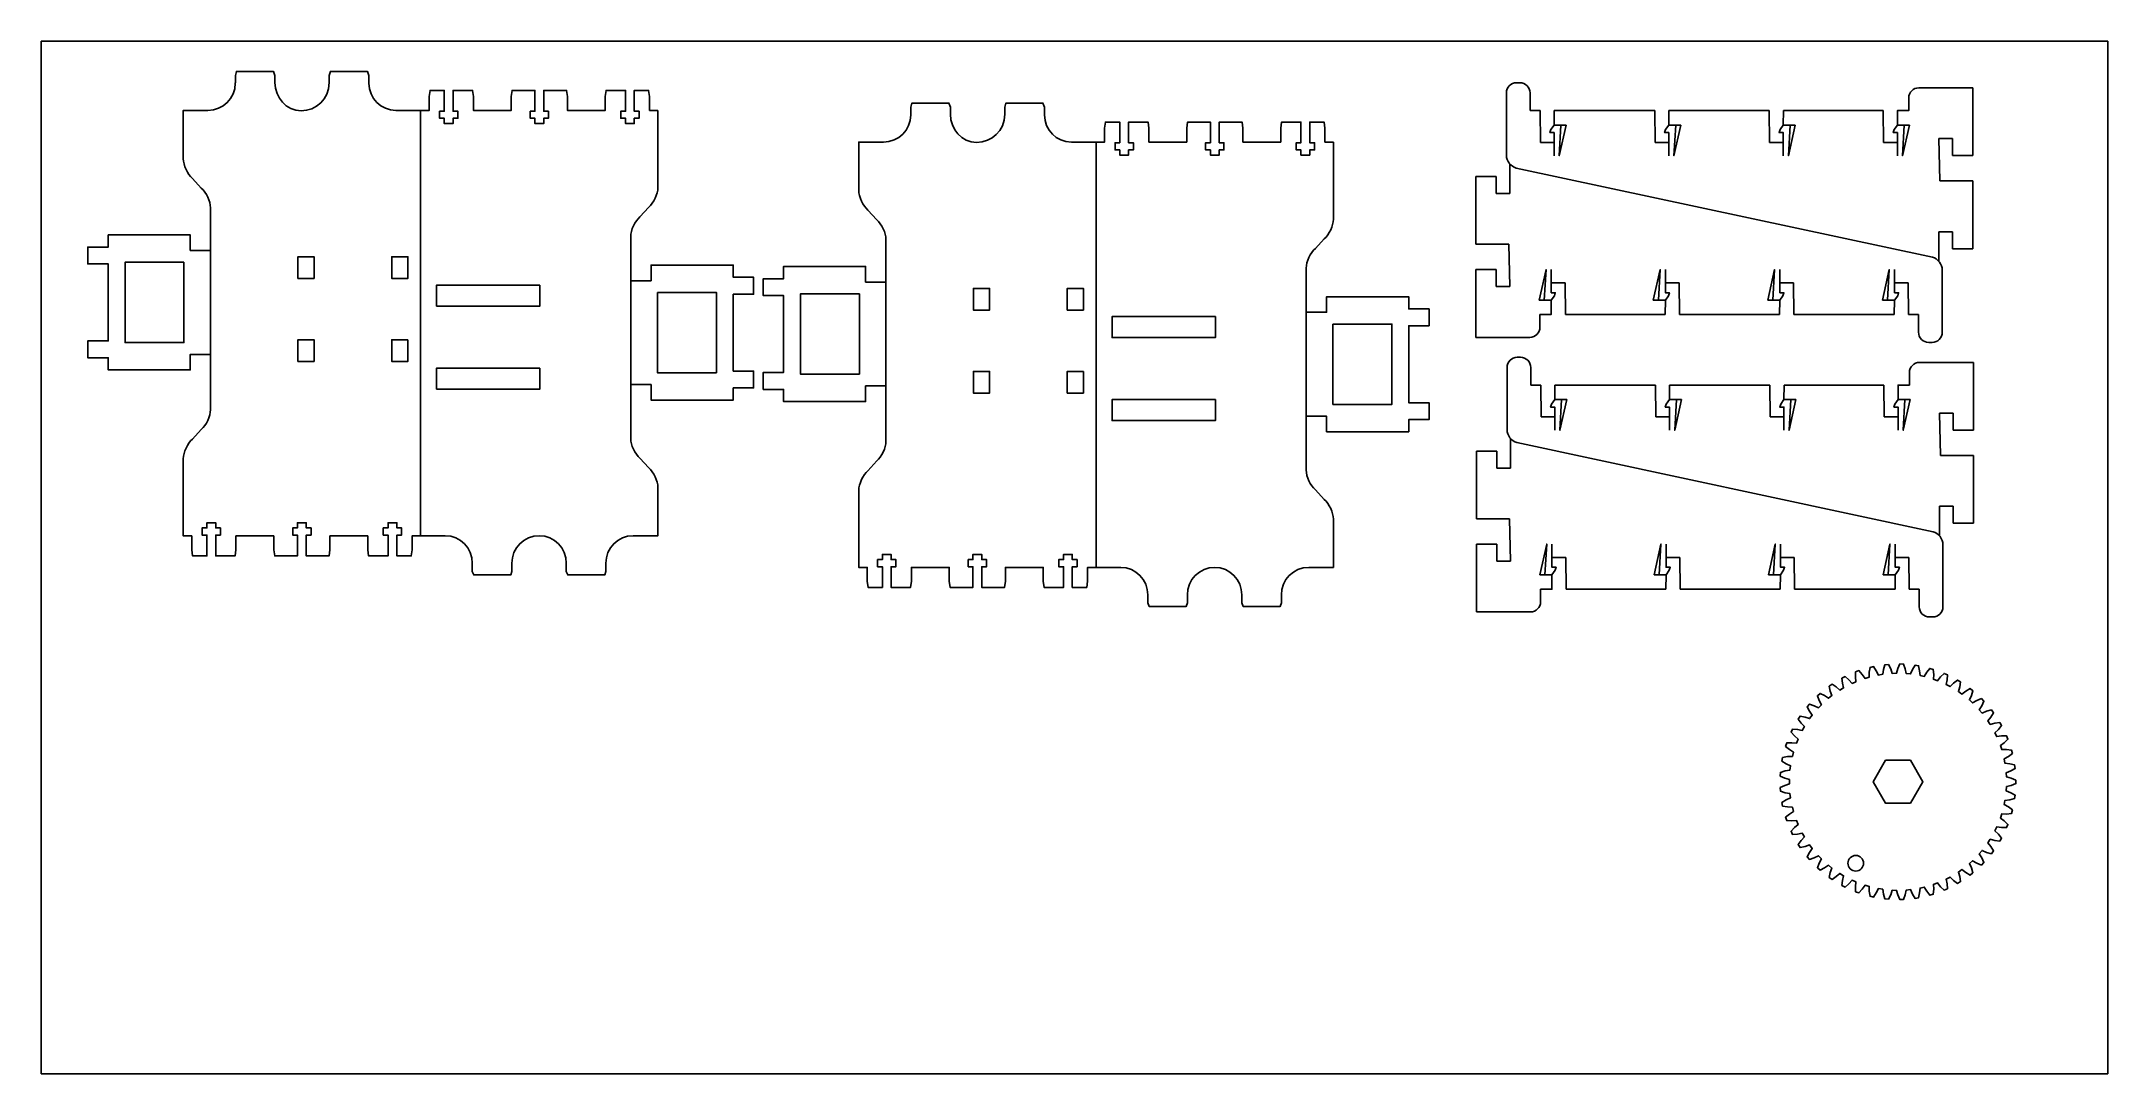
# Model space of a CAD drawing. Extents: x 0 to 610, y 0 to 305.
import ezdxf

# ---------------------------------------------------------------- set-up
doc = ezdxf.new("R2010")
doc.units = 0
doc.layers.add('CUTS', color=1, linetype='Continuous', true_color=0xff0000)
doc.layers.add('laser bed referance', color=3, linetype='Continuous', lineweight=25, true_color=0x00ff00)

msp = doc.modelspace()

# ---------------------------------------------------------------- linework, layer by layer
at = {"layer": 'CUTS', "color": 1, "lineweight": 25, "true_color": 0xff0000}
for p, q in [((439.2, 284.35), (439.2, 289.56)), ((569.8, 291.06), (553.9, 291.06)), ((569.8, 271.06), (569.8, 291.06)), ((440.14, 284.35), (439.2, 284.35)), ((440.14, 284.35), (442.14, 284.35)), ((442.24, 274.96), (442.14, 284.35)), ((446.34, 284.35), (446.26, 280.07)), ((475.97, 284.35), (446.34, 284.35)), ((476.07, 274.96), (475.97, 284.35)), ((480.17, 284.35), (480.1, 280.07)), ((509.73, 284.35), (480.17, 284.35)), ((509.83, 274.96), (509.73, 284.35)), ((513.93, 284.35), (513.87, 280.07)), ((543.38, 284.35), (513.93, 284.35)), ((543.48, 274.96), (543.38, 284.35)), ((442.24, 274.96), (446.24, 274.96)), ((476.07, 274.96), (480.07, 274.96)), ((509.83, 274.96), (513.83, 274.96)), ((543.48, 274.96), (547.48, 274.96)), ((559.8, 276.06), (560.1, 263.57)), ((559.8, 276.06), (563.8, 276.06)), ((563.8, 276.06), (563.8, 271.06)), ((433.2, 259.88), (433.2, 268.62)), ((563.8, 271.06), (569.8, 271.06)), ((429.2, 264.88), (423.2, 264.88)), ((423.2, 264.88), (423.2, 244.88)), ((429.2, 259.88), (429.2, 264.88)), ((435.1, 267.36), (557.91, 241.08)), ((569.8, 263.57), (560.1, 263.57)), ((569.8, 243.57), (569.8, 263.57)), ((429.2, 259.88), (433.2, 259.88)), ((423.2, 244.88), (432.9, 244.88)), ((433.2, 232.39), (432.9, 244.88)), ((559.8, 248.57), (559.8, 239.83)), ((559.8, 248.57), (563.8, 248.57)), ((563.8, 248.57), (563.8, 243.57)), ((563.8, 243.57), (569.8, 243.57)), ((429.2, 237.39), (423.2, 237.39)), ((423.2, 237.39), (423.2, 217.39)), ((429.2, 232.39), (429.2, 237.39)), ((429.2, 232.39), (433.2, 232.39)), ((445.52, 233.48), (449.52, 233.48)), ((449.52, 233.48), (449.62, 224.1)), ((479.17, 233.48), (483.17, 233.48)), ((483.17, 233.48), (483.27, 224.1)), ((512.93, 233.48), (516.93, 233.48)), ((516.93, 233.48), (517.03, 224.1)), ((546.76, 233.48), (550.76, 233.48)), ((550.86, 224.1), (550.76, 233.48)), ((479.07, 224.1), (479.14, 228.38)), ((512.83, 224.1), (512.9, 228.38)), ((546.66, 224.1), (546.74, 228.38)), ((449.62, 224.1), (479.07, 224.1)), ((483.27, 224.1), (512.83, 224.1)), ((517.03, 224.1), (546.66, 224.1)), ((550.86, 224.1), (552.86, 224.1)), ((552.86, 224.1), (553.8, 224.1)), ((553.8, 224.1), (553.8, 218.89)), ((423.2, 217.39), (439.1, 217.39)), ((439.4, 203.3), (439.4, 208.5)), ((570, 210), (554.1, 210)), ((570, 190), (570, 210)), ((440.34, 203.3), (439.4, 203.3)), ((440.34, 203.3), (442.34, 203.3)), ((442.44, 193.91), (442.34, 203.3)), ((446.54, 203.3), (446.46, 199.01)), ((476.17, 203.3), (446.54, 203.3)), ((476.27, 193.91), (476.17, 203.3)), ((480.37, 203.3), (480.3, 199.01)), ((509.94, 203.3), (480.37, 203.3)), ((510.03, 193.91), (509.94, 203.3)), ((514.13, 203.3), (514.07, 199.01)), ((543.58, 203.3), (514.13, 203.3)), ((543.68, 193.91), (543.58, 203.3)), ((442.44, 193.91), (446.44, 193.91)), ((476.27, 193.91), (480.27, 193.91)), ((510.03, 193.91), (514.03, 193.91)), ((543.68, 193.91), (547.68, 193.91)), ((560, 195), (564, 195)), ((560, 195), (560.3, 182.51)), ((564, 195), (564, 190)), ((564, 190), (570, 190)), ((429.4, 183.82), (423.4, 183.82)), ((423.4, 183.82), (423.4, 163.82)), ((429.4, 178.82), (429.4, 183.82)), ((433.4, 178.82), (433.4, 187.56)), ((435.3, 186.31), (558.11, 160.02)), ((429.4, 178.82), (433.4, 178.82)), ((570, 182.51), (560.3, 182.51)), ((570, 162.51), (570, 182.51)), ((560, 167.51), (564, 167.51)), ((560, 167.51), (560, 158.77)), ((564, 167.51), (564, 162.51)), ((423.4, 163.82), (433.1, 163.82)), ((433.4, 151.33), (433.1, 163.82)), ((564, 162.51), (570, 162.51)), ((429.4, 156.33), (423.4, 156.33)), ((423.4, 156.33), (423.4, 136.34)), ((429.4, 151.33), (429.4, 156.33)), ((445.72, 152.42), (449.72, 152.42)), ((449.72, 152.42), (449.82, 143.04)), ((479.37, 152.42), (483.37, 152.42)), ((483.37, 152.42), (483.47, 143.04)), ((513.13, 152.42), (517.13, 152.42)), ((517.13, 152.42), (517.23, 143.04)), ((546.96, 152.42), (550.96, 152.42)), ((551.06, 143.04), (550.96, 152.42)), ((429.4, 151.33), (433.4, 151.33)), ((479.27, 143.04), (479.34, 147.33)), ((513.03, 143.04), (513.1, 147.33)), ((546.86, 143.04), (546.94, 147.33)), ((449.82, 143.04), (479.27, 143.04)), ((483.47, 143.04), (513.03, 143.04)), ((517.23, 143.04), (546.86, 143.04)), ((551.06, 143.04), (553.06, 143.04)), ((553.06, 143.04), (554, 143.04)), ((554, 143.04), (554, 137.84)), ((423.4, 136.34), (439.3, 136.34))]:
    msp.add_line(p, q, dxfattribs=at)
for points in [[(57.23, 292.39), (57.24, 292.59), (57.24, 292.74), (57.24, 294.67), (57.56, 295.9), (68.49, 295.9), (68.91, 294.67), (68.91, 292.74), (68.92, 292.59), (68.92, 292.59)], [(84.96, 292.59), (84.96, 292.59), (84.96, 292.74), (84.96, 294.67), (85.29, 295.9), (96.21, 295.9), (96.64, 294.67), (96.64, 292.74), (96.64, 292.59), (96.64, 292.39)], [(181.89, 284.39), (179.42, 284.39), (179.42, 288.47), (179.17, 290.29), (174.94, 290.29), (174.94, 284.17), (176.34, 284.17), (176.34, 282.07), (174.94, 282.07), (174.94, 280.53), (172.34, 280.53), (172.34, 282.07), (170.94, 282.07), (170.94, 284.17), (172.34, 284.17), (172.34, 290.29), (166.62, 290.29), (166.37, 288.47), (166.37, 284.39), (155.19, 284.39), (155.19, 288.47), (154.94, 290.29), (148.22, 290.29), (148.22, 284.17), (149.62, 284.17), (149.62, 282.07), (148.22, 282.07), (148.22, 280.53), (145.62, 280.53), (145.62, 282.07), (144.22, 282.07), (144.22, 284.17), (145.62, 284.17), (145.62, 290.29), (138.89, 290.29), (138.64, 288.47), (138.64, 284.39), (127.47, 284.39), (127.47, 288.47), (127.22, 290.29), (121.49, 290.29), (121.49, 284.17), (122.89, 284.17), (122.89, 282.07), (121.49, 282.07), (121.49, 280.53), (118.89, 280.53), (118.89, 282.07), (117.49, 282.07), (117.49, 284.17), (118.89, 284.17), (118.89, 290.29), (114.67, 290.29), (114.42, 288.47), (114.42, 284.39), (111.89, 284.39), (111.89, 158.83), (119.16, 158.83)], [(256.51, 283.05), (256.51, 283.25), (256.51, 283.41), (256.51, 285.34), (256.84, 286.57), (267.76, 286.57), (268.19, 285.34), (268.19, 283.41), (268.19, 283.25), (268.19, 283.25)], [(284.24, 283.25), (284.24, 283.25), (284.24, 283.41), (284.24, 285.34), (284.56, 286.57), (295.49, 286.57), (295.91, 285.34), (295.91, 283.41), (295.91, 283.25), (295.92, 283.05)], [(432.2, 289.56), (432.2, 288.85)], [(436.2, 292.56), (435.2, 292.56)], [(550.9, 288.06), (550.9, 284.35), (547.58, 284.35), (547.55, 280.06)], [(41.89, 270.13), (41.89, 284.39), (49.16, 284.39)], [(104.61, 284.39), (111.89, 284.39)], [(181.89, 261.63), (181.89, 284.39), (181.89, 284.39)], [(381.17, 275.06), (378.69, 275.06), (378.69, 279.13), (378.44, 280.96), (374.21, 280.96), (374.21, 274.83), (375.61, 274.83), (375.61, 272.73), (374.21, 272.73), (374.21, 271.2), (371.61, 271.2), (371.61, 272.73), (370.21, 272.73), (370.21, 274.83), (371.61, 274.83), (371.61, 280.96), (365.89, 280.96), (365.64, 279.13), (365.64, 275.06), (354.47, 275.06), (354.47, 279.13), (354.22, 280.96), (347.49, 280.96), (347.49, 274.83), (348.89, 274.83), (348.89, 272.73), (347.49, 272.73), (347.49, 271.2), (344.89, 271.2), (344.89, 272.73), (343.49, 272.73), (343.49, 274.83), (344.89, 274.83), (344.89, 280.96), (338.17, 280.96), (337.92, 279.13), (337.92, 275.06), (326.74, 275.06), (326.74, 279.13), (326.49, 280.96), (320.76, 280.96), (320.76, 274.83), (322.17, 274.83), (322.17, 272.73), (320.76, 272.73), (320.76, 271.2), (318.16, 271.2), (318.16, 272.73), (316.76, 272.73), (316.76, 274.83), (318.16, 274.83), (318.16, 280.96), (313.94, 280.96), (313.69, 279.13), (313.69, 275.06), (311.16, 275.06), (311.16, 149.49), (318.44, 149.49)], [(432.2, 281.35), (432.2, 280.65)], [(241.16, 260.79), (241.16, 275.06), (248.44, 275.06)], [(303.89, 275.06), (311.16, 275.06)], [(381.17, 252.29), (381.17, 275.06), (381.17, 275.06)], [(432.2, 274.65), (432.2, 271.16)], [(446.26, 271.03), (446.26, 277.87), (445.06, 277.87), (445.35, 278.75), (446.26, 280.07), (448.32, 280.07), (447.82, 271.03), (449.83, 280.07)], [(448.32, 280.07), (449.83, 280.07)], [(480.1, 271.03), (480.1, 277.87), (478.9, 277.87), (479.19, 278.75), (480.1, 280.07), (482.16, 280.07), (481.66, 271.03), (483.67, 280.07)], [(482.16, 280.07), (483.67, 280.07)], [(513.87, 271.03), (513.87, 277.87), (512.67, 277.87), (512.95, 278.75), (513.87, 280.07), (515.92, 280.07), (515.42, 271.03), (517.44, 280.07)], [(515.92, 280.07), (517.44, 280.07)], [(547.55, 271.03), (547.55, 277.87), (546.35, 277.87), (546.63, 278.75), (547.55, 280.07), (549.6, 280.07), (549.1, 271.03), (551.12, 280.07)], [(549.6, 280.07), (551.12, 280.07)], [(47.19, 261.45), (44.59, 264.31)], [(49.89, 196.04), (49.89, 255.64)], [(176.59, 252.95), (179.19, 255.81)], [(246.46, 252.12), (243.87, 254.98)], [(49.92, 212.38), (43.92, 212.38), (43.92, 207.77), (19.72, 207.77), (19.72, 211.38), (13.72, 211.38), (13.72, 216.36), (19.72, 216.36), (19.72, 239.07), (13.72, 239.07), (13.72, 244.06), (19.72, 244.06), (19.72, 247.66), (43.92, 247.66), (43.92, 243.06), (49.92, 243.06)], [(173.89, 187.54), (173.89, 247.14)], [(249.16, 186.71), (249.16, 246.3)], [(375.87, 243.62), (378.46, 246.48)], [(42.08, 239.57), (24.69, 239.57), (24.69, 215.86), (42.08, 215.86), (42.08, 239.57), (42.08, 239.57), (42.08, 239.57)], [(75.69, 234.79), (75.69, 241.19), (80.48, 241.19), (80.48, 234.79), (75.69, 234.79), (75.69, 234.79)], [(103.39, 234.79), (103.39, 241.19), (108.17, 241.19), (108.17, 234.79), (103.39, 234.79), (103.39, 234.79)], [(173.91, 203.45), (179.91, 203.45), (179.91, 198.85), (204.11, 198.85), (204.11, 202.45), (210.11, 202.45), (210.11, 207.44), (204.11, 207.44), (204.11, 230.14), (210.11, 230.14), (210.11, 235.13), (204.11, 235.13), (204.11, 238.73), (179.91, 238.73), (179.91, 234.13), (173.91, 234.13)], [(249.19, 203.04), (243.19, 203.04), (243.19, 198.44), (218.99, 198.44), (218.99, 202.04), (212.99, 202.04), (212.99, 207.03), (218.99, 207.03), (218.99, 229.73), (212.99, 229.73), (212.99, 234.72), (218.99, 234.72), (218.99, 238.32), (243.19, 238.32), (243.19, 233.72), (249.19, 233.72)], [(373.17, 178.21), (373.17, 237.8)], [(147.08, 232.84), (147.08, 226.64), (116.6, 226.64), (116.6, 232.84), (147.08, 232.84), (147.08, 232.84)], [(274.97, 225.46), (274.97, 231.86), (279.76, 231.86), (279.76, 225.46), (274.97, 225.46), (274.97, 225.46)], [(302.66, 225.46), (302.66, 231.86), (307.45, 231.86), (307.45, 225.46), (302.66, 225.46), (302.66, 225.46)], [(445.45, 237.42), (445.45, 230.58), (446.65, 230.58), (446.37, 229.7), (445.45, 228.38), (443.4, 228.38), (443.9, 237.42), (441.88, 228.38)], [(479.13, 237.42), (479.13, 230.58), (480.33, 230.58), (480.05, 229.7), (479.14, 228.38), (477.08, 228.38), (477.58, 237.42), (475.56, 228.38)], [(512.9, 237.42), (512.9, 230.58), (514.1, 230.58), (513.81, 229.7), (512.9, 228.38), (510.84, 228.38), (511.34, 237.42), (509.33, 228.38)], [(546.74, 237.42), (546.74, 230.58), (547.94, 230.58), (547.65, 229.7), (546.74, 228.38), (544.68, 228.38), (545.18, 237.42), (543.17, 228.38)], [(560.8, 233.79), (560.8, 237.28)], [(181.75, 230.64), (181.75, 206.94), (199.15, 206.94), (199.15, 230.64), (181.75, 230.64), (181.75, 230.64), (181.75, 230.64)], [(241.36, 230.23), (223.96, 230.23), (223.96, 206.53), (241.36, 206.53), (241.36, 230.23), (241.36, 230.23), (241.36, 230.23)], [(373.19, 194.11), (379.19, 194.11), (379.19, 189.51), (403.39, 189.51), (403.39, 193.11), (409.39, 193.11), (409.39, 198.1), (403.39, 198.1), (403.39, 220.8), (409.39, 220.8), (409.39, 225.79), (403.39, 225.79), (403.39, 229.39), (379.19, 229.39), (379.19, 224.79), (373.19, 224.79)], [(443.4, 228.38), (441.88, 228.38)], [(442.1, 220.39), (442.1, 224.1), (445.42, 224.1), (445.45, 228.38)], [(477.08, 228.38), (475.56, 228.38)], [(510.84, 228.38), (509.33, 228.38)], [(544.68, 228.38), (543.17, 228.38)], [(560.8, 227.1), (560.8, 227.8)], [(346.36, 223.51), (346.36, 217.31), (315.88, 217.31), (315.88, 223.51), (346.36, 223.51), (346.36, 223.51)], [(381.02, 221.3), (381.02, 197.6), (398.42, 197.6), (398.42, 221.3), (381.02, 221.3), (381.02, 221.3), (381.02, 221.3)], [(560.8, 218.89), (560.8, 219.6)], [(75.69, 210.29), (75.69, 216.69), (80.48, 216.69), (80.48, 210.29), (75.69, 210.29), (75.69, 210.29)], [(108.17, 216.69), (108.17, 210.28), (103.39, 210.28), (103.39, 216.69), (108.17, 216.69), (108.17, 216.69)], [(556.8, 215.89), (557.8, 215.89)], [(147.08, 208.33), (147.08, 202.13), (116.6, 202.13), (116.6, 208.33), (147.08, 208.33), (147.08, 208.33)], [(274.97, 200.95), (274.97, 207.35), (279.76, 207.35), (279.76, 200.95), (274.97, 200.95), (274.97, 200.95)], [(307.45, 207.35), (307.45, 200.95), (302.66, 200.95), (302.66, 207.35), (307.45, 207.35), (307.45, 207.35)], [(432.4, 208.5), (432.4, 207.8)], [(436.4, 211.5), (435.4, 211.5)], [(551.1, 207), (551.1, 203.3), (547.78, 203.3), (547.75, 199.01)], [(346.36, 199), (346.36, 192.8), (315.88, 192.8), (315.88, 199), (346.36, 199), (346.36, 199)], [(432.4, 200.3), (432.4, 199.59)], [(446.46, 189.97), (446.46, 196.81), (445.26, 196.81), (445.55, 197.69), (446.46, 199.01), (448.52, 199.01), (448.02, 189.97), (450.03, 199.01)], [(448.52, 199.01), (450.03, 199.01)], [(480.31, 189.97), (480.31, 196.81), (479.1, 196.81), (479.39, 197.69), (480.3, 199.01), (482.36, 199.01), (481.86, 189.97), (483.87, 199.01)], [(482.36, 199.01), (483.87, 199.01)], [(514.07, 189.97), (514.07, 196.81), (512.87, 196.81), (513.15, 197.69), (514.07, 199.01), (516.12, 199.01), (515.62, 189.97), (517.64, 199.01)], [(516.12, 199.01), (517.64, 199.01)], [(547.75, 189.97), (547.75, 196.81), (546.55, 196.81), (546.83, 197.69), (547.75, 199.01), (549.8, 199.01), (549.3, 189.97), (551.32, 199.01)], [(549.8, 199.01), (551.32, 199.01)], [(44.59, 187.37), (47.19, 190.23)], [(432.4, 193.59), (432.4, 190.11)], [(111.89, 158.78), (109.36, 158.78), (109.36, 154.71), (109.11, 152.88), (104.89, 152.88), (104.89, 159.01), (106.29, 159.01), (106.29, 161.11), (104.89, 161.11), (104.89, 162.65), (102.29, 162.65), (102.29, 161.11), (100.89, 161.11), (100.89, 159.01), (102.29, 159.01), (102.29, 152.88), (96.56, 152.88), (96.31, 154.71), (96.31, 158.78), (85.14, 158.78), (85.14, 154.71), (84.89, 152.88), (78.16, 152.88), (78.16, 159.01), (79.56, 159.01), (79.56, 161.11), (78.16, 161.11), (78.16, 162.65), (75.56, 162.65), (75.56, 161.11), (74.16, 161.11), (74.16, 159.01), (75.56, 159.01), (75.56, 152.88), (68.84, 152.88), (68.59, 154.71), (68.59, 158.78), (57.41, 158.78), (57.41, 154.71), (57.16, 152.88), (51.44, 152.88), (51.44, 159.01), (52.84, 159.01), (52.84, 161.11), (51.44, 161.11), (51.44, 162.65), (48.84, 162.65), (48.84, 161.11), (47.44, 161.11), (47.44, 159.01), (48.84, 159.01), (48.84, 152.88), (44.61, 152.88), (44.36, 154.71), (44.36, 158.78), (41.89, 158.78), (41.89, 181.55)], [(179.19, 178.87), (176.59, 181.73)], [(243.87, 178.03), (246.46, 180.89)], [(174.62, 158.83), (181.89, 158.83), (181.89, 173.05)], [(311.16, 149.45), (308.64, 149.45), (308.64, 145.38), (308.39, 143.55), (304.16, 143.55), (304.16, 149.68), (305.56, 149.68), (305.56, 151.78), (304.16, 151.78), (304.16, 153.31), (301.56, 153.31), (301.56, 151.78), (300.16, 151.78), (300.16, 149.68), (301.56, 149.68), (301.56, 143.55), (295.84, 143.55), (295.59, 145.38), (295.59, 149.45), (284.41, 149.45), (284.41, 145.38), (284.16, 143.55), (277.44, 143.55), (277.44, 149.68), (278.84, 149.68), (278.84, 151.78), (277.44, 151.78), (277.44, 153.31), (274.84, 153.31), (274.84, 151.78), (273.44, 151.78), (273.44, 149.68), (274.84, 149.68), (274.84, 143.55), (268.11, 143.55), (267.86, 145.38), (267.86, 149.45), (256.69, 149.45), (256.69, 145.38), (256.44, 143.55), (250.71, 143.55), (250.71, 149.68), (252.11, 149.68), (252.11, 151.78), (250.71, 151.78), (250.71, 153.31), (248.11, 153.31), (248.11, 151.78), (246.71, 151.78), (246.71, 149.68), (248.11, 149.68), (248.11, 143.55), (243.89, 143.55), (243.64, 145.38), (243.64, 149.45), (241.16, 149.45), (241.16, 172.22)], [(378.46, 169.53), (375.87, 172.39)], [(373.89, 149.49), (381.17, 149.49), (381.17, 163.72)], [(445.65, 156.36), (445.65, 149.52), (446.85, 149.52), (446.57, 148.64), (445.66, 147.33), (443.6, 147.33), (444.1, 156.36), (442.08, 147.33)], [(479.33, 156.36), (479.33, 149.52), (480.54, 149.52), (480.25, 148.64), (479.34, 147.33), (477.28, 147.33), (477.78, 156.36), (475.77, 147.33)], [(513.1, 156.36), (513.1, 149.52), (514.3, 149.52), (514.01, 148.64), (513.1, 147.33), (511.04, 147.33), (511.54, 156.36), (509.53, 147.33)], [(546.94, 156.36), (546.94, 149.52), (548.14, 149.52), (547.86, 148.64), (546.94, 147.33), (544.88, 147.33), (545.38, 156.36), (543.37, 147.33)], [(561, 152.74), (561, 156.23)], [(127.14, 150.68), (127.14, 150.59), (127.14, 148.31), (127.56, 147.28), (138.49, 147.28), (138.81, 148.31), (138.81, 150.59), (138.81, 150.68)], [(154.87, 150.68), (154.87, 150.59), (154.87, 148.31), (155.29, 147.28), (166.22, 147.28), (166.54, 148.31), (166.54, 150.59), (166.54, 150.68)], [(443.6, 147.33), (442.08, 147.33)], [(442.3, 139.34), (442.3, 143.04), (445.62, 143.04), (445.65, 147.33)], [(477.28, 147.33), (475.77, 147.33)], [(511.04, 147.33), (509.53, 147.33)], [(544.88, 147.33), (543.37, 147.33)], [(561, 146.04), (561, 146.74)], [(326.42, 141.34), (326.42, 141.26), (326.42, 138.97), (326.84, 137.94), (337.77, 137.94), (338.09, 138.97), (338.09, 141.26), (338.09, 141.34)], [(354.14, 141.34), (354.14, 141.26), (354.14, 138.97), (354.57, 137.94), (365.49, 137.94), (365.82, 138.97), (365.82, 141.26), (365.82, 141.34)], [(557, 134.84), (558, 134.84)], [(561, 137.84), (561, 138.54)], [(582.51, 86.71), (582.51, 85.65), (581.14, 85.11), (579.76, 84.77), (579.68, 83.49), (581, 82.97), (582.3, 82.26), (582.16, 81.21), (580.73, 80.85), (579.31, 80.68), (579.07, 79.43), (580.32, 78.75), (581.51, 77.87), (581.24, 76.85), (579.77, 76.67), (578.35, 76.69), (577.95, 75.48), (579.1, 74.64), (580.17, 73.62), (579.77, 72.64), (578.29, 72.66), (576.89, 72.85), (576.33, 71.7), (577.36, 70.73), (578.3, 69.58), (577.78, 68.66), (576.31, 68.86), (574.94, 69.24), (574.25, 68.17), (575.15, 67.06), (575.92, 65.81), (575.29, 64.96), (573.86, 65.35), (572.55, 65.9), (571.73, 64.92), (572.48, 63.72), (573.09, 62.37), (572.35, 61.61), (570.99, 62.18), (569.76, 62.89), (568.81, 62.03), (569.4, 60.74), (569.83, 59.32), (569.01, 58.66), (567.72, 59.4), (566.6, 60.27), (565.55, 59.53), (565.97, 58.18), (566.22, 56.72), (565.32, 56.17), (564.14, 57.07), (563.13, 58.07), (561.99, 57.48), (562.24, 56.08), (562.3, 54.6), (561.33, 54.17), (560.28, 55.21), (559.41, 56.33), (558.21, 55.89), (558.27, 54.47), (558.14, 53), (557.13, 52.7), (556.22, 53.86), (555.49, 55.08), (554.25, 54.8), (554.13, 53.38), (553.81, 51.94), (552.77, 51.77), (552.01, 53.04), (551.45, 54.35), (550.18, 54.22), (549.88, 52.84), (549.38, 51.44), (548.33, 51.41), (547.74, 52.77), (547.35, 54.13), (546.07, 54.18), (545.6, 52.84), (544.93, 51.52), (543.88, 51.62), (543.47, 53.04), (543.26, 54.45), (541.99, 54.65), (541.35, 53.38), (540.52, 52.16), (539.49, 52.4), (539.26, 53.86), (539.24, 55.28), (538.01, 55.64), (537.21, 54.47), (536.23, 53.37), (535.23, 53.73), (535.2, 55.21), (535.35, 56.62), (534.18, 57.14), (533.24, 56.08), (532.12, 55.11), (531.19, 55.6), (531.34, 57.07), (531.68, 58.45), (530.58, 59.11), (529.51, 58.18), (528.28, 57.36), (527.41, 57.96), (527.75, 59.4), (528.26, 60.73), (527.26, 61.53), (526.08, 60.74), (524.75, 60.08), (523.97, 60.79), (524.49, 62.18), (525.17, 63.43), (524.28, 64.35), (523, 63.72), (521.6, 63.24), (520.92, 64.04), (521.62, 65.35), (522.44, 66.5), (521.68, 67.53), (520.33, 67.06), (518.88, 66.77), (518.31, 67.65), (519.17, 68.86), (520.13, 69.9), (519.51, 71.01), (518.12, 70.73), (516.64, 70.62), (516.18, 71.57), (517.19, 72.66), (518.28, 73.56), (517.8, 74.75), (516.38, 74.64), (514.9, 74.72), (514.57, 75.73), (515.71, 76.67), (516.91, 77.44), (516.58, 78.67), (515.16, 78.75), (513.71, 79.02), (513.51, 80.05), (514.75, 80.85), (516.04, 81.45), (515.88, 82.72), (514.48, 82.97), (513.07, 83.43), (513, 84.48), (514.34, 85.11), (515.7, 85.54), (515.7, 86.82), (514.34, 87.25), (513, 87.88), (513.07, 88.94), (514.48, 89.39), (515.88, 89.65), (516.04, 90.91), (514.75, 91.51), (513.51, 92.31), (513.71, 93.35), (515.16, 93.62), (516.58, 93.69), (516.91, 94.93), (515.71, 95.69), (514.57, 96.64), (514.9, 97.64), (516.38, 97.72), (517.8, 97.61), (518.28, 98.8), (517.19, 99.71), (516.18, 100.79), (516.64, 101.75), (518.12, 101.64), (519.51, 101.35), (520.13, 102.46), (519.17, 103.5), (518.31, 104.71), (518.88, 105.59), (520.33, 105.3), (521.68, 104.84), (522.44, 105.86), (521.62, 107.02), (520.92, 108.32), (521.6, 109.13), (523, 108.65), (524.28, 108.02), (525.17, 108.93), (524.49, 110.18), (523.97, 111.57), (524.75, 112.28), (526.08, 111.62), (527.26, 110.84), (528.26, 111.63), (527.75, 112.96), (527.41, 114.4), (528.28, 115), (529.51, 114.19), (530.58, 113.25), (531.68, 113.92), (531.34, 115.3), (531.19, 116.77), (532.12, 117.26), (533.24, 116.29), (534.18, 115.22), (535.35, 115.74), (535.2, 117.15), (535.23, 118.63), (536.23, 119), (537.21, 117.89), (538.01, 116.72), (539.24, 117.08), (539.26, 118.5), (539.49, 119.97), (540.52, 120.2), (541.35, 118.98), (541.99, 117.71), (543.26, 117.92), (543.47, 119.32), (543.88, 120.74), (544.93, 120.85), (545.6, 119.53), (546.07, 118.19), (547.35, 118.23), (547.74, 119.6), (548.33, 120.96), (549.38, 120.92), (549.88, 119.53), (550.18, 118.14), (551.45, 118.02), (552.01, 119.32), (552.77, 120.59), (553.81, 120.43), (554.13, 118.98), (554.25, 117.57), (555.49, 117.28), (556.22, 118.5), (557.13, 119.67), (558.14, 119.37), (558.27, 117.89), (558.21, 116.47), (559.41, 116.03), (560.28, 117.15), (561.33, 118.19), (562.3, 117.77), (562.24, 116.29), (561.99, 114.89), (563.13, 114.3), (564.14, 115.3), (565.32, 116.19), (566.22, 115.65), (565.97, 114.19), (565.55, 112.83), (566.6, 112.1), (567.72, 112.96), (569.01, 113.7), (569.83, 113.04), (569.4, 111.62), (568.81, 110.33), (569.76, 109.47), (570.99, 110.18), (572.35, 110.75), (573.09, 109.99), (572.48, 108.65), (571.73, 107.44), (572.55, 106.47), (573.86, 107.02), (575.29, 107.4), (575.92, 106.56), (575.15, 105.3), (574.25, 104.2), (574.94, 103.13), (576.31, 103.5), (577.78, 103.71), (578.3, 102.79), (577.36, 101.64), (576.33, 100.66), (576.89, 99.51), (578.29, 99.71), (579.77, 99.72), (580.17, 98.74), (579.1, 97.72), (577.95, 96.89), (578.35, 95.67), (579.77, 95.69), (581.24, 95.51), (581.51, 94.49), (580.32, 93.62), (579.07, 92.93), (579.31, 91.68), (580.73, 91.51), (582.16, 91.15), (582.3, 90.1), (581, 89.39), (579.68, 88.87), (579.76, 87.6), (581.14, 87.25), (582.51, 86.71)], [(544.09, 79.83), (540.43, 86.18), (544.09, 92.53), (551.42, 92.53), (555.09, 86.18), (551.42, 79.83), (544.09, 79.83), (544.09, 79.83)]]:
    msp.add_lwpolyline(points, dxfattribs=at)
for points in [[(49.16, 284.39), (53.61, 284.39), (57.15, 287.96), (57.23, 292.39)], [(68.92, 292.59), (69, 288.16), (72.19, 284.31), (76.64, 284.31)], [(76.64, 284.31), (81.1, 284.31), (84.87, 287.63), (84.96, 292.59)], [(96.64, 292.39), (96.73, 287.96), (100.17, 284.39), (104.61, 284.39)], [(435.2, 292.56), (433.55, 292.56), (432.2, 291.21), (432.2, 289.56)], [(432.2, 288.85), (432.2, 287.2), (432.2, 283), (432.2, 281.35)], [(439.2, 289.56), (439.2, 291.21), (437.85, 292.56), (436.2, 292.56)], [(553.9, 291.06), (552.25, 291.06), (550.9, 289.71), (550.9, 288.06)], [(248.44, 275.06), (252.89, 275.06), (256.43, 278.63), (256.51, 283.05)], [(268.19, 283.25), (268.28, 278.83), (271.47, 274.97), (275.92, 274.97)], [(275.92, 274.97), (280.38, 274.97), (284.14, 278.29), (284.24, 283.25)], [(295.92, 283.05), (296, 278.63), (299.44, 275.06), (303.89, 275.06)], [(432.2, 280.65), (432.2, 279), (432.2, 276.3), (432.2, 274.65)], [(44.59, 264.31), (43.1, 265.57), (41.89, 268.18), (41.89, 270.13)], [(432.2, 271.16), (432.2, 269.51), (433.5, 267.81), (435.09, 267.37)], [(49.89, 255.64), (49.89, 257.58), (48.67, 260.2), (47.19, 261.45)], [(179.19, 255.81), (180.68, 257.07), (181.89, 259.68), (181.89, 261.63)], [(243.87, 254.98), (242.38, 256.23), (241.16, 258.85), (241.16, 260.79)], [(173.89, 247.14), (173.89, 249.08), (175.11, 251.7), (176.59, 252.95)], [(249.16, 246.3), (249.16, 248.25), (247.95, 250.87), (246.46, 252.12)], [(378.46, 246.48), (379.95, 247.73), (381.17, 250.35), (381.17, 252.29)], [(373.17, 237.8), (373.17, 239.75), (374.38, 242.37), (375.87, 243.62)], [(560.8, 237.28), (560.8, 238.93), (559.5, 240.64), (557.91, 241.08)], [(560.8, 227.8), (560.8, 229.45), (560.8, 232.14), (560.8, 233.79)], [(560.8, 219.6), (560.8, 221.24), (560.8, 225.45), (560.8, 227.1)], [(439.1, 217.39), (440.75, 217.39), (442.1, 218.74), (442.1, 220.39)], [(553.8, 218.89), (553.8, 217.24), (555.15, 215.89), (556.8, 215.89)], [(557.8, 215.89), (559.45, 215.89), (560.8, 217.24), (560.8, 218.89)], [(435.4, 211.5), (433.75, 211.5), (432.4, 210.15), (432.4, 208.5)], [(432.4, 207.8), (432.4, 206.15), (432.4, 201.95), (432.4, 200.3)], [(439.4, 208.5), (439.4, 210.15), (438.05, 211.5), (436.4, 211.5)], [(554.1, 210), (552.45, 210), (551.1, 208.65), (551.1, 207)], [(47.19, 190.23), (48.67, 191.48), (49.89, 194.09), (49.89, 196.04)], [(432.4, 199.59), (432.4, 197.94), (432.4, 195.24), (432.4, 193.59)], [(432.4, 190.11), (432.4, 188.46), (433.7, 186.75), (435.29, 186.31)], [(41.89, 181.55), (41.89, 183.5), (43.1, 186.11), (44.59, 187.37)], [(176.59, 181.73), (175.11, 182.98), (173.89, 185.6), (173.89, 187.54)], [(246.46, 180.89), (247.95, 182.15), (249.16, 184.76), (249.16, 186.71)], [(181.89, 173.05), (181.89, 175), (180.68, 177.61), (179.19, 178.87)], [(241.16, 172.22), (241.16, 174.16), (242.38, 176.78), (243.87, 178.03)], [(375.87, 172.39), (374.38, 173.64), (373.17, 176.26), (373.17, 178.21)], [(381.17, 163.72), (381.17, 165.66), (379.95, 168.28), (378.46, 169.53)], [(119.16, 158.83), (123.67, 158.83), (127.14, 155.18), (127.14, 150.68)], [(138.81, 150.68), (138.81, 155.18), (142.39, 158.83), (146.89, 158.83)], [(146.89, 158.83), (151.39, 158.83), (154.87, 155.18), (154.87, 150.68)], [(166.54, 150.68), (166.54, 155.18), (170.11, 158.83), (174.62, 158.83)], [(561, 156.23), (561, 157.88), (559.7, 159.58), (558.11, 160.02)], [(561, 146.74), (561, 148.39), (561, 151.09), (561, 152.74)], [(318.44, 149.49), (322.94, 149.49), (326.42, 145.84), (326.42, 141.34)], [(338.09, 141.34), (338.09, 145.84), (341.66, 149.49), (346.17, 149.49)], [(346.17, 149.49), (350.67, 149.49), (354.14, 145.84), (354.14, 141.34)], [(365.82, 141.34), (365.82, 145.84), (369.39, 149.49), (373.89, 149.49)], [(561, 138.54), (561, 140.19), (561, 144.39), (561, 146.04)], [(439.3, 136.34), (440.95, 136.34), (442.3, 137.68), (442.3, 139.34)], [(554, 137.84), (554, 136.18), (555.35, 134.84), (557, 134.84)], [(558, 134.84), (559.65, 134.84), (561, 136.18), (561, 137.84)], [(532.98, 62.12), (532.98, 63.39), (534.01, 64.42), (535.29, 64.42)], [(535.29, 59.82), (534.01, 59.82), (532.98, 60.85), (532.98, 62.12)], [(535.29, 64.42), (536.56, 64.42), (537.59, 63.39), (537.59, 62.12)], [(537.59, 62.12), (537.59, 60.85), (536.56, 59.82), (535.29, 59.82)]]:
    msp.add_open_spline(points, degree=3, dxfattribs=at)
at = {"layer": 'laser bed referance'}
for p, q in [((0, 304.8), (609.6, 304.8)), ((0, 0), (0, 304.8)), ((609.6, 0), (609.6, 304.8)), ((0, 0), (609.6, 0))]:
    msp.add_line(p, q, dxfattribs=at)

doc.saveas('drawing.dxf')
